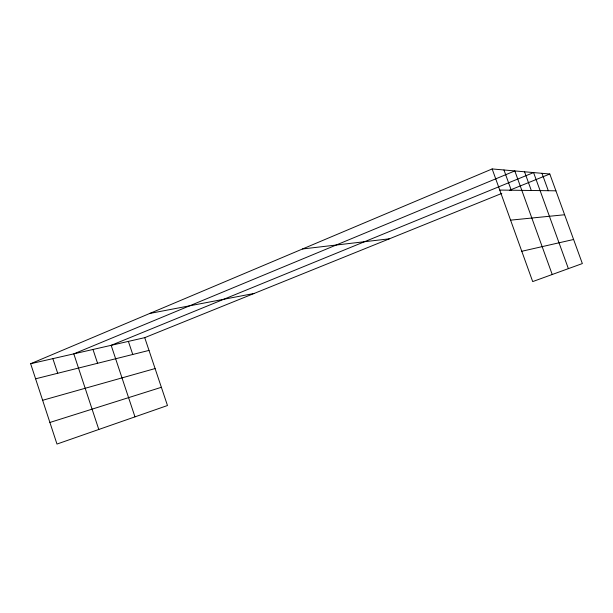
<?xml version="1.0" encoding="UTF-8"?>
<svg xmlns="http://www.w3.org/2000/svg" width="613" height="613" viewBox="0 0 613 613"><rect width="100%" height="100%" fill="white"/><g stroke="black" fill="none" stroke-linecap="round" stroke-linejoin="round"><path stroke-width="0.92" d="M30.65 363.716L144.729 337.656L167.479 405.522L56.978 444.057L30.65 363.716L492.155 168.943L549.815 174.008L582.35 263.567L532.697 281.589L492.155 168.943M144.729 337.656L501.817 193.394M509.725 190.206L549.815 174.008M49.906 422.464L161.365 387.293M42.634 400.281L155.089 368.559M35.592 378.803L149.005 350.406M521.786 251.276L573.599 239.484M149.756 313.45L254.142 293.458M302.538 248.97L389.408 238.809M510.583 220.151L564.619 214.749M499.756 190.061L555.922 190.819M541.984 173.318L548.29 190.712M568.381 268.632L533.578 172.582L111.16 345.326L134.975 416.855M524.544 171.786L531.31 190.49M552.221 274.501L514.813 170.935L73.805 353.862L98.8 429.475M503.963 169.977L511.257 190.222M128.385 341.395L132.753 354.475M92.992 349.479L97.574 363.287M52.871 358.643L57.691 373.271"/></g></svg>
